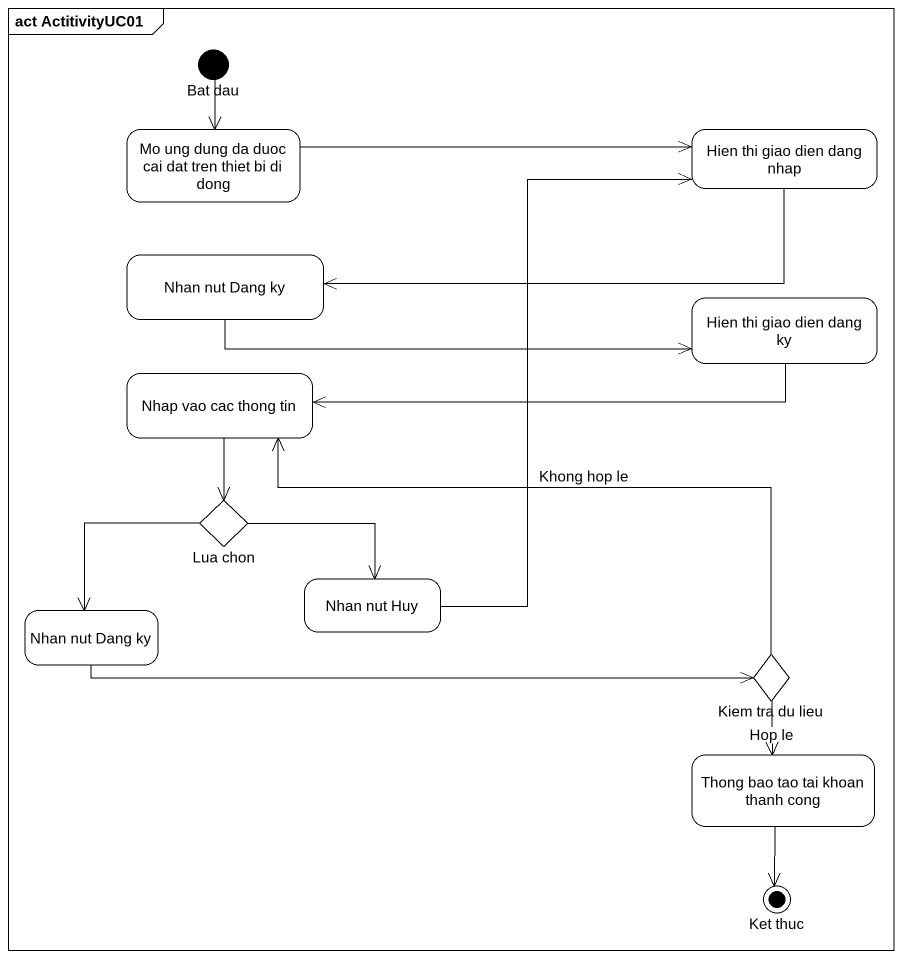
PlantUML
@startuml
mainframe act ActitivityUC01
hide empty description
state "Bat dau" as Bat_dau <<start>> #FFFFFF
state "Mo ung dung da duoc cai dat tren thiet bi di dong" as Mo_ung_dung_da_duoc_cai_dat #FFFFFF
state "Hien thi giao dien dang nhap" as Hien_thi_giao_dien_dang_nhap #FFFFFF
state "Nhan nut Dang ky" as Nhan_nut_Dang_ky #FFFFFF
state "Hien thi giao dien dang ky" as Hien_thi_giao_dien_dang_ky #FFFFFF
state "Nhap vao cac thong tin" as Nhap_vao_cac_thong_tin #FFFFFF
state "Lua chon" as Lua_chon <<choice>> #FFFFFF
state "Nhan nut Huy" as Nhan_nut_Huy #FFFFFF
state "Nhan nut Dang ky" as Nhan_nut_Dang_ky_2 #FFFFFF
state "Kiem tra du lieu" as Kiem_tra_du_lieu <<choice>> #FFFFFF
state "Thong bao tao tai khoan thanh cong" as Thong_bao_tao_tai_khoan #FFFFFF
state "Ket thuc" as Ket_thuc <<end>> #FFFFFF
Bat_dau --> Mo_ung_dung_da_duoc_cai_dat
Mo_ung_dung_da_duoc_cai_dat -right-> Hien_thi_giao_dien_dang_nhap
Hien_thi_giao_dien_dang_nhap -left-> Nhan_nut_Dang_ky
Nhan_nut_Dang_ky -right-> Hien_thi_giao_dien_dang_ky
Hien_thi_giao_dien_dang_ky -left-> Nhap_vao_cac_thong_tin
Nhap_vao_cac_thong_tin --> Lua_chon
Lua_chon -right-> Nhan_nut_Huy
Lua_chon --> Nhan_nut_Dang_ky_2
Nhan_nut_Huy -up-> Hien_thi_giao_dien_dang_nhap
Nhan_nut_Dang_ky_2 -right-> Kiem_tra_du_lieu
Kiem_tra_du_lieu -left-> Nhap_vao_cac_thong_tin : Khong hop le
Kiem_tra_du_lieu --> Thong_bao_tao_tai_khoan : Hop le
Thong_bao_tao_tai_khoan --> Ket_thuc
@enduml
